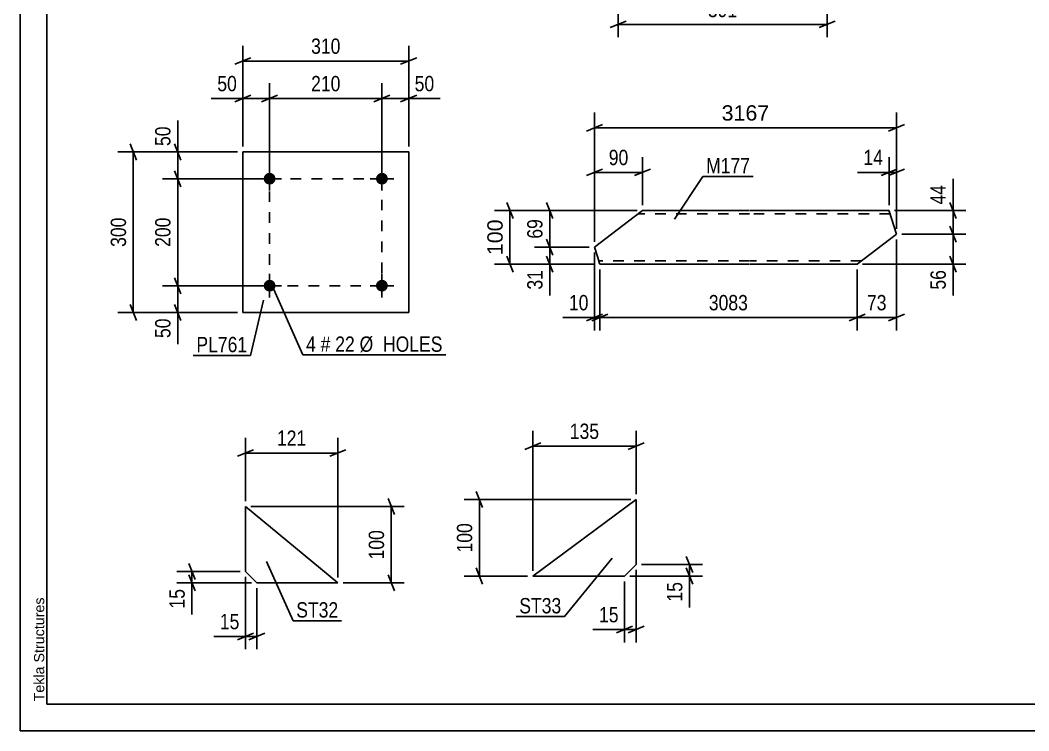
# Model space of a CAD drawing. Header units: millimetres. Extents: x 0 to 420, y 0 to 297.
# Drawn here: x 0 to 188.6, y 0 to 132.8 of the extents above; entities that cross this region are included whole.
import ezdxf

# ---------------------------------------------------------------- set-up
doc = ezdxf.new("R2010")
doc.units = ezdxf.units.MM
doc.linetypes.add('DXK_LINE_DOT2', pattern=[3.9198, 1.9599, -1.9599])
doc.styles.add('Arial', font='ARIAL.TTF', dxfattribs={"height": 0.2})
doc.styles.add('Arial Narrow', font='ARIALN.TTF', dxfattribs={"height": 0.2})

# ---------------------------------------------------------------- blocks, each defined once
blk = doc.blocks.new('Unknown-203761657-1117')
at = {"color": 5, "linetype": 'Continuous'}
for p, q in [((0, 297), (0, 0)), ((5, 292), (5, 5)), ((0, 0), (0, 5)), ((5, 5), (415, 5)), ((0, 0), (420, 0))]:
    blk.add_line(p, q, dxfattribs=at)
at = {"color": 174, "linetype": 'Continuous', "style": 'Arial'}
blk.add_text('Tekla Structures', height=1.9102, rotation=90, dxfattribs=at).set_placement((4.5, 5.5))
blk = doc.blocks.new('Bolt-203761657-7425 - 7386')
at = {"linetype": 'Continuous'}
for points in [[(47.74, 83.21), (47.71, 82.98), (47.64, 82.76), (47.53, 82.56), (47.37, 82.39), (47.19, 82.26), (46.98, 82.17), (46.75, 82.12), (46.52, 82.12), (46.3, 82.17), (46.09, 82.26), (45.9, 82.39), (45.75, 82.56), (45.63, 82.76), (45.56, 82.98), (45.54, 83.21), (45.56, 83.44), (45.63, 83.66), (45.75, 83.86), (45.9, 84.03), (46.09, 84.16), (46.3, 84.26), (46.52, 84.31), (46.75, 84.31), (46.98, 84.26), (47.19, 84.16), (47.37, 84.03), (47.53, 83.86), (47.64, 83.66), (47.71, 83.44)], [(68.74, 83.21), (68.71, 82.98), (68.64, 82.76), (68.53, 82.56), (68.37, 82.39), (68.19, 82.26), (67.98, 82.17), (67.75, 82.12), (67.52, 82.12), (67.3, 82.17), (67.09, 82.26), (66.9, 82.39), (66.75, 82.56), (66.63, 82.76), (66.56, 82.98), (66.54, 83.21), (66.56, 83.44), (66.63, 83.66), (66.75, 83.86), (66.9, 84.03), (67.09, 84.16), (67.3, 84.26), (67.52, 84.31), (67.75, 84.31), (67.98, 84.26), (68.19, 84.16), (68.37, 84.03), (68.53, 83.86), (68.64, 83.66), (68.71, 83.44)]]:
    blk.add_hatch(color=1, dxfattribs=at).paths.add_polyline_path(points)
at = {"color": 1, "linetype": 'Continuous'}
for p, q in [((46.64, 85.41), (46.64, 81.01)), ((67.64, 85.41), (67.64, 81.01)), ((44.44, 83.21), (48.84, 83.21)), ((65.44, 83.21), (69.84, 83.21))]:
    blk.add_line(p, q, dxfattribs=at)
blk = doc.blocks.new('Part-203761657-7392 - 7386')
at = {"color": 2, "linetype": 'Continuous'}
for p, q in [((41.64, 78.21), (41.64, 108.21)), ((41.64, 108.21), (41.64, 108.21)), ((41.64, 108.21), (72.64, 108.21)), ((72.64, 108.21), (72.64, 78.21)), ((41.64, 78.21), (41.64, 78.21)), ((72.64, 78.21), (41.64, 78.21))]:
    blk.add_line(p, q, dxfattribs=at)
at = {"color": 7, "linetype": 'DXK_LINE_DOT2'}
for p, q in [((41.64, 108.21), (41.64, 78.21)), ((72.64, 108.21), (72.64, 108.21)), ((72.64, 108.21), (72.64, 78.21)), ((72.64, 78.21), (72.64, 78.21))]:
    blk.add_line(p, q, dxfattribs=at)
blk = doc.blocks.new('Bolt-203761657-7430 - 7386')
at = {"linetype": 'Continuous'}
for points in [[(47.74, 103.21), (47.71, 102.98), (47.64, 102.76), (47.53, 102.56), (47.37, 102.39), (47.19, 102.26), (46.98, 102.17), (46.75, 102.12), (46.52, 102.12), (46.3, 102.17), (46.09, 102.26), (45.9, 102.39), (45.75, 102.56), (45.63, 102.76), (45.56, 102.98), (45.54, 103.21), (45.56, 103.44), (45.63, 103.66), (45.75, 103.86), (45.9, 104.03), (46.09, 104.16), (46.3, 104.26), (46.52, 104.31), (46.75, 104.31), (46.98, 104.26), (47.19, 104.16), (47.37, 104.03), (47.53, 103.86), (47.64, 103.66), (47.71, 103.44)], [(68.74, 103.21), (68.71, 102.98), (68.64, 102.76), (68.53, 102.56), (68.37, 102.39), (68.19, 102.26), (67.98, 102.17), (67.75, 102.12), (67.52, 102.12), (67.3, 102.17), (67.09, 102.26), (66.9, 102.39), (66.75, 102.56), (66.63, 102.76), (66.56, 102.98), (66.54, 103.21), (66.56, 103.44), (66.63, 103.66), (66.75, 103.86), (66.9, 104.03), (67.09, 104.16), (67.3, 104.26), (67.52, 104.31), (67.75, 104.31), (67.98, 104.26), (68.19, 104.16), (68.37, 104.03), (68.53, 103.86), (68.64, 103.66), (68.71, 103.44)]]:
    blk.add_hatch(color=1, dxfattribs=at).paths.add_polyline_path(points)
at = {"color": 1, "linetype": 'Continuous'}
for p, q in [((46.64, 105.41), (46.64, 101.01)), ((67.64, 105.41), (67.64, 101.01)), ((44.44, 103.21), (48.84, 103.21)), ((65.44, 103.21), (69.84, 103.21))]:
    blk.add_line(p, q, dxfattribs=at)
blk = doc.blocks.new('Part-203761657-7066 - 7060')
at = {"color": 2, "linetype": 'Continuous'}
for p, q in [((42.11, 41.93), (42.11, 29.79)), ((59.38, 27.64), (42.11, 41.93)), ((42.11, 29.79), (44.26, 27.64)), ((44.26, 27.64), (59.38, 27.64))]:
    blk.add_line(p, q, dxfattribs=at)
blk = doc.blocks.new('Part-203761657-7121 - 7115')
at = {"color": 2, "linetype": 'Continuous'}
for p, q in [((115.15, 43.22), (95.86, 28.94)), ((115.15, 43.22), (115.15, 31.08)), ((115.15, 31.08), (113.01, 28.94)), ((95.86, 28.94), (113.01, 28.94))]:
    blk.add_line(p, q, dxfattribs=at)
blk = doc.blocks.new('Part-203761657-6147 - 6141')
at = {"color": 2, "linetype": 'Continuous'}
for p, q in [((116.37, 97.26), (114.8, 96.06)), ((136.37, 97.26), (116.37, 97.26)), ((162.45, 97.26), (136.47, 97.26)), ((162.45, 97.26), (162.47, 97.17)), ((162.47, 97.17), (163.82, 92.85)), ((114.8, 96.06), (107.38, 90.4)), ((163.82, 92.85), (156.47, 87.26)), ((107.99, 88.46), (107.38, 90.4)), ((108.33, 87.35), (107.99, 88.46)), ((108.36, 87.26), (108.33, 87.35)), ((108.36, 87.26), (136.37, 87.26)), ((136.47, 87.26), (156.47, 87.26))]:
    blk.add_line(p, q, dxfattribs=at)
at = {"color": 7, "linetype": 'DXK_LINE_DOT2'}
for p, q in [((116.37, 97.26), (115.4, 96.52)), ((136.37, 96.66), (115.59, 96.66)), ((162.63, 96.66), (136.47, 96.66)), ((107.99, 88.46), (108.25, 87.61)), ((136.37, 87.86), (108.17, 87.86)), ((157.26, 87.86), (136.47, 87.86))]:
    blk.add_line(p, q, dxfattribs=at)
blk = doc.blocks.new('Rectangle-203761657-7539 - 7386')
at = {"color": 1, "linetype": 'DXK_LINE_DOT2'}
blk.add_lwpolyline([(46.64, 103.21), (67.64, 103.21), (67.64, 83.21), (46.64, 83.21), (46.64, 103.21)], close=True, dxfattribs=at)
blk = doc.blocks.new('StraightDimension-203761657-7497 - 7386')
at = {"color": 7, "linetype": 'Continuous'}
for p, q in [((28.85, 109.71), (30.05, 106.71)), ((40.64, 108.21), (26.6, 108.21)), ((29.45, 103.21), (29.45, 108.21)), ((30.05, 101.71), (28.85, 104.71)), ((45.64, 103.21), (26.6, 103.21))]:
    blk.add_line(p, q, dxfattribs=at)
at = {"color": 0}
blk.add_wipeout([(28.7, 113.59), (24.5, 113.59), (24.5, 108.73), (28.7, 108.73)], dxfattribs=at)
at = {"color": 7, "linetype": 'Continuous'}
blk.add_line((29.45, 108.21), (29.45, 114.12), dxfattribs=at)
blk.add_line((29.45, 108.21), (29.45, 114.12), dxfattribs=at)
at = {"color": 3, "style": 'Arial Narrow'}
blk.add_text('50', height=2.863, rotation=90.0002, dxfattribs=at).set_placement((28.1, 109.33))
blk = doc.blocks.new('StraightDimension-203761657-7443 - 7386')
at = {"color": 7, "linetype": 'Continuous'}
for p, q in [((67.64, 104.21), (67.64, 121.06)), ((72.64, 109.21), (72.64, 121.06)), ((66.14, 117.61), (69.14, 118.81)), ((67.64, 118.21), (72.64, 118.21)), ((74.14, 118.81), (71.14, 117.61))]:
    blk.add_line(p, q, dxfattribs=at)
at = {"color": 0}
blk.add_wipeout([(78.02, 118.96), (78.02, 123.16), (73.16, 123.16), (73.16, 118.96)], dxfattribs=at)
at = {"color": 7, "linetype": 'Continuous'}
blk.add_line((72.64, 118.21), (78.54, 118.21), dxfattribs=at)
blk.add_line((72.64, 118.21), (78.54, 118.21), dxfattribs=at)
at = {"color": 3, "style": 'Arial Narrow'}
blk.add_text('50', height=2.863, dxfattribs=at).set_placement((73.76, 119.56))
blk = doc.blocks.new('StraightDimension-203761657-7432 - 7386')
at = {"color": 7, "linetype": 'Continuous'}
for p, q in [((41.64, 109.21), (41.64, 128.06)), ((72.64, 109.21), (72.64, 128.06)), ((43.14, 125.81), (40.14, 124.61)), ((41.64, 125.21), (72.64, 125.21)), ((71.14, 124.61), (74.14, 125.81))]:
    blk.add_line(p, q, dxfattribs=at)
at = {"color": 0}
blk.add_wipeout([(60.48, 125.96), (60.48, 130.16), (53.8, 130.16), (53.8, 125.96)], dxfattribs=at)
at = {"color": 3, "style": 'Arial Narrow'}
blk.add_text('310', height=2.863, dxfattribs=at).set_placement((54.4, 126.56))
blk = doc.blocks.new('StraightDimension-203761657-7456 - 7386')
at = {"color": 7, "linetype": 'Continuous'}
for p, q in [((46.64, 104.21), (46.64, 121.06)), ((67.64, 104.21), (67.64, 121.06)), ((48.14, 118.81), (45.14, 117.61)), ((46.64, 118.21), (67.64, 118.21)), ((66.14, 117.61), (69.14, 118.81))]:
    blk.add_line(p, q, dxfattribs=at)
at = {"color": 0}
blk.add_wipeout([(60.48, 118.96), (60.48, 123.16), (53.8, 123.16), (53.8, 118.96)], dxfattribs=at)
at = {"color": 3, "style": 'Arial Narrow'}
blk.add_text('210', height=2.863, dxfattribs=at).set_placement((54.4, 119.56))
blk = doc.blocks.new('StraightDimension-203761657-7472 - 7386')
at = {"color": 7, "linetype": 'Continuous'}
for p, q in [((41.64, 109.21), (41.64, 121.06)), ((46.64, 104.21), (46.64, 121.06)), ((40.14, 117.61), (43.14, 118.81)), ((41.64, 118.21), (46.64, 118.21)), ((48.14, 118.81), (45.14, 117.61))]:
    blk.add_line(p, q, dxfattribs=at)
at = {"color": 0}
blk.add_wipeout([(41.11, 118.96), (41.11, 123.16), (36.26, 123.16), (36.26, 118.96)], dxfattribs=at)
at = {"color": 7, "linetype": 'Continuous'}
blk.add_line((41.64, 118.21), (35.73, 118.21), dxfattribs=at)
blk.add_line((41.64, 118.21), (35.73, 118.21), dxfattribs=at)
at = {"color": 3, "style": 'Arial Narrow'}
blk.add_text('50', height=2.863, dxfattribs=at).set_placement((36.86, 119.56))
blk = doc.blocks.new('StraightDimension-203761657-7486 - 7386')
at = {"color": 7, "linetype": 'Continuous'}
for p, q in [((21.74, 106.71), (20.54, 109.71)), ((40.64, 108.21), (18.29, 108.21)), ((21.14, 78.21), (21.14, 108.21)), ((20.54, 79.71), (21.74, 76.71)), ((40.64, 78.21), (18.29, 78.21))]:
    blk.add_line(p, q, dxfattribs=at)
at = {"color": 0}
blk.add_wipeout([(20.39, 96.55), (16.19, 96.55), (16.19, 89.87), (20.39, 89.87)], dxfattribs=at)
at = {"color": 3, "style": 'Arial Narrow'}
blk.add_text('300', height=2.863, rotation=90.0002, dxfattribs=at).set_placement((19.79, 90.47))
blk = doc.blocks.new('StraightDimension-203761657-7510 - 7386')
at = {"color": 7, "linetype": 'Continuous'}
for p, q in [((30.05, 101.71), (28.85, 104.71)), ((45.64, 103.21), (26.6, 103.21)), ((29.45, 83.21), (29.45, 103.21)), ((45.64, 83.21), (26.6, 83.21)), ((28.85, 84.71), (30.05, 81.71))]:
    blk.add_line(p, q, dxfattribs=at)
at = {"color": 0}
blk.add_wipeout([(28.7, 96.55), (24.5, 96.55), (24.5, 89.87), (28.7, 89.87)], dxfattribs=at)
at = {"color": 3, "style": 'Arial Narrow'}
blk.add_text('200', height=2.863, rotation=90.0002, dxfattribs=at).set_placement((28.1, 90.47))
blk = doc.blocks.new('StraightDimension-203761657-7526 - 7386')
at = {"color": 7, "linetype": 'Continuous'}
for p, q in [((45.64, 83.21), (26.6, 83.21)), ((28.85, 84.71), (30.05, 81.71)), ((29.45, 78.21), (29.45, 83.21)), ((30.05, 76.71), (28.85, 79.71)), ((40.64, 78.21), (26.6, 78.21))]:
    blk.add_line(p, q, dxfattribs=at)
at = {"color": 0}
blk.add_wipeout([(28.7, 77.68), (24.5, 77.68), (24.5, 72.83), (28.7, 72.83)], dxfattribs=at)
at = {"color": 7, "linetype": 'Continuous'}
blk.add_line((29.45, 78.21), (29.45, 72.3), dxfattribs=at)
blk.add_line((29.45, 78.21), (29.45, 72.3), dxfattribs=at)
at = {"color": 3, "style": 'Arial Narrow'}
blk.add_text('50', height=2.863, rotation=90.0002, dxfattribs=at).set_placement((28.1, 73.43))
blk = doc.blocks.new('StraightDimension-203761657-7068 - 7060')
at = {"color": 7, "linetype": 'Continuous'}
for p, q in [((69.98, 40.43), (68.78, 43.43)), ((43.11, 41.93), (71.78, 41.93)), ((69.38, 27.64), (69.38, 41.93)), ((68.78, 29.14), (69.98, 26.14)), ((60.38, 27.64), (71.78, 27.64))]:
    blk.add_line(p, q, dxfattribs=at)
at = {"color": 0}
blk.add_wipeout([(68.63, 38.13), (64.43, 38.13), (64.43, 31.44), (68.63, 31.44)], dxfattribs=at)
at = {"color": 3, "style": 'Arial Narrow'}
blk.add_text('100', height=2.863, rotation=90.0002, dxfattribs=at).set_placement((68.03, 32.04))
blk = doc.blocks.new('StraightDimension-203761657-7080 - 7060')
at = {"color": 7, "linetype": 'Continuous'}
for p, q in [((31.51, 31.29), (32.71, 28.29)), ((41.11, 29.79), (29.26, 29.79)), ((32.71, 26.14), (31.51, 29.14)), ((32.11, 27.64), (32.11, 29.79)), ((43.26, 27.64), (29.26, 27.64))]:
    blk.add_line(p, q, dxfattribs=at)
at = {"color": 0}
blk.add_wipeout([(31.36, 27.12), (27.16, 27.12), (27.16, 22.26), (31.36, 22.26)], dxfattribs=at)
at = {"color": 7, "linetype": 'Continuous'}
blk.add_line((32.11, 27.64), (32.11, 21.74), dxfattribs=at)
blk.add_line((32.11, 27.64), (32.11, 21.74), dxfattribs=at)
at = {"color": 3, "style": 'Arial Narrow'}
blk.add_text('15', height=2.863, rotation=90.0002, dxfattribs=at).set_placement((30.76, 22.86))
blk = doc.blocks.new('StraightDimension-203761657-7091 - 7060')
at = {"color": 7, "linetype": 'Continuous'}
for p, q in [((42.11, 42.93), (42.11, 54.78)), ((59.38, 28.64), (59.38, 54.78)), ((43.61, 52.53), (40.61, 51.33)), ((42.11, 51.93), (59.38, 51.93)), ((57.88, 51.33), (60.88, 52.53))]:
    blk.add_line(p, q, dxfattribs=at)
at = {"color": 0}
blk.add_wipeout([(54.09, 52.68), (54.09, 56.88), (47.41, 56.88), (47.41, 52.68)], dxfattribs=at)
at = {"color": 3, "style": 'Arial Narrow'}
blk.add_text('121', height=2.863, dxfattribs=at).set_placement((48.01, 53.28))
blk = doc.blocks.new('StraightDimension-203761657-7101 - 7060')
at = {"color": 7, "linetype": 'Continuous'}
for p, q in [((42.11, 28.79), (42.11, 15.24)), ((44.26, 26.64), (44.26, 15.24)), ((40.61, 17.04), (43.61, 18.24)), ((42.11, 17.64), (44.26, 17.64)), ((45.76, 18.24), (42.76, 17.04))]:
    blk.add_line(p, q, dxfattribs=at)
at = {"color": 0}
blk.add_wipeout([(41.59, 18.39), (41.59, 22.59), (36.73, 22.59), (36.73, 18.39)], dxfattribs=at)
at = {"color": 7, "linetype": 'Continuous'}
blk.add_line((42.11, 17.64), (36.21, 17.64), dxfattribs=at)
blk.add_line((42.11, 17.64), (36.21, 17.64), dxfattribs=at)
at = {"color": 3, "style": 'Arial Narrow'}
blk.add_text('15', height=2.863, dxfattribs=at).set_placement((37.33, 18.99))
blk = doc.blocks.new('StraightDimension-203761657-7149 - 7115')
at = {"color": 7, "linetype": 'Continuous'}
for p, q in [((86.46, 41.72), (85.26, 44.72)), ((114.15, 43.22), (83.01, 43.22)), ((85.86, 28.94), (85.86, 43.22)), ((85.26, 30.44), (86.46, 27.44)), ((94.86, 28.94), (83.01, 28.94))]:
    blk.add_line(p, q, dxfattribs=at)
at = {"color": 0}
blk.add_wipeout([(85.11, 39.42), (80.91, 39.42), (80.91, 32.74), (85.11, 32.74)], dxfattribs=at)
at = {"color": 3, "style": 'Arial Narrow'}
blk.add_text('100', height=2.863, rotation=90.0002, dxfattribs=at).set_placement((84.51, 33.34))
blk = doc.blocks.new('StraightDimension-203761657-7161 - 7115')
at = {"color": 7, "linetype": 'Continuous'}
for p, q in [((124.55, 32.58), (125.75, 29.58)), ((116.15, 31.08), (127.55, 31.08)), ((125.75, 27.44), (124.55, 30.44)), ((125.15, 28.94), (125.15, 31.08)), ((114.01, 28.94), (127.55, 28.94))]:
    blk.add_line(p, q, dxfattribs=at)
at = {"color": 0}
blk.add_wipeout([(124.4, 28.41), (120.2, 28.41), (120.2, 23.56), (124.4, 23.56)], dxfattribs=at)
at = {"color": 7, "linetype": 'Continuous'}
blk.add_line((125.15, 28.94), (125.15, 23.03), dxfattribs=at)
blk.add_line((125.15, 28.94), (125.15, 23.03), dxfattribs=at)
at = {"color": 3, "style": 'Arial Narrow'}
blk.add_text('15', height=2.863, rotation=90.0002, dxfattribs=at).set_placement((123.8, 24.16))
blk = doc.blocks.new('StraightDimension-203761657-7123 - 7115')
at = {"color": 7, "linetype": 'Continuous'}
for p, q in [((95.86, 29.94), (95.86, 56.07)), ((115.15, 44.22), (115.15, 56.07)), ((97.36, 53.82), (94.36, 52.62)), ((95.86, 53.22), (115.15, 53.22)), ((113.65, 52.62), (116.65, 53.82))]:
    blk.add_line(p, q, dxfattribs=at)
at = {"color": 0}
blk.add_wipeout([(108.85, 53.97), (108.85, 58.17), (102.16, 58.17), (102.16, 53.97)], dxfattribs=at)
at = {"color": 3, "style": 'Arial Narrow'}
blk.add_text('135', height=2.863, dxfattribs=at).set_placement((102.76, 54.57))
blk = doc.blocks.new('StraightDimension-203761657-7135 - 7115')
at = {"color": 7, "linetype": 'Continuous'}
for p, q in [((115.15, 30.08), (115.15, 16.54)), ((113.01, 27.94), (113.01, 16.54)), ((111.51, 18.34), (114.51, 19.54)), ((113.01, 18.94), (115.15, 18.94)), ((116.65, 19.54), (113.65, 18.34))]:
    blk.add_line(p, q, dxfattribs=at)
at = {"color": 0}
blk.add_wipeout([(112.48, 19.69), (112.48, 23.89), (107.63, 23.89), (107.63, 19.69)], dxfattribs=at)
at = {"color": 7, "linetype": 'Continuous'}
blk.add_line((113.01, 18.94), (107.1, 18.94), dxfattribs=at)
blk.add_line((113.01, 18.94), (107.1, 18.94), dxfattribs=at)
at = {"color": 3, "style": 'Arial Narrow'}
blk.add_text('15', height=2.863, dxfattribs=at).set_placement((108.23, 20.29))
blk = doc.blocks.new('StraightDimension-203761657-7828 - 7750')
at = {"color": 7, "linetype": 'Continuous'}
for p, q in [((111.78, 150.69), (111.78, 129.66)), ((150.88, 150.69), (150.88, 129.66)), ((113.28, 132.66), (110.28, 131.46)), ((111.78, 132.06), (150.88, 132.06)), ((149.38, 131.46), (152.38, 132.66))]:
    blk.add_line(p, q, dxfattribs=at)
at = {"color": 0}
blk.add_wipeout([(134.67, 132.81), (134.67, 137.01), (127.99, 137.01), (127.99, 132.81)], dxfattribs=at)
at = {"color": 3, "style": 'Arial Narrow'}
blk.add_text('391', height=2.863, dxfattribs=at).set_placement((128.59, 133.41))
blk = doc.blocks.new('StraightDimension-203761657-6189 - 6141')
at = {"color": 7, "linetype": 'Continuous'}
for p, q in [((90.96, 98.76), (92.16, 95.76)), ((115.37, 97.26), (88.71, 97.26)), ((91.56, 87.26), (91.56, 97.26)), ((92.16, 85.76), (90.96, 88.76)), ((107.36, 87.26), (88.71, 87.26))]:
    blk.add_line(p, q, dxfattribs=at)
at = {"color": 0}
blk.add_wipeout([(90.81, 96.19), (86.61, 96.19), (86.61, 88.32), (90.81, 88.32)], dxfattribs=at)
at = {"color": 3, "style": 'Arial'}
blk.add_text('100', height=2.865, rotation=90.0002, dxfattribs=at).set_placement((90.21, 88.92))
blk = doc.blocks.new('StraightDimension-203761657-6342 - 6141')
at = {"color": 7, "linetype": 'Continuous'}
for p, q in [((173.81, 98.76), (175.01, 95.76)), ((163.45, 97.26), (176.81, 97.26)), ((174.41, 92.85), (174.41, 97.26)), ((175.01, 91.35), (173.81, 94.35)), ((164.82, 92.85), (176.81, 92.85))]:
    blk.add_line(p, q, dxfattribs=at)
at = {"color": 0}
blk.add_wipeout([(173.66, 102.64), (169.46, 102.64), (169.46, 97.78), (173.66, 97.78)], dxfattribs=at)
at = {"color": 7, "linetype": 'Continuous'}
blk.add_line((174.41, 97.26), (174.41, 103.16), dxfattribs=at)
blk.add_line((174.41, 97.26), (174.41, 103.16), dxfattribs=at)
at = {"color": 3, "style": 'Arial Narrow'}
blk.add_text('44', height=2.863, rotation=90.0002, dxfattribs=at).set_placement((173.06, 98.38))
blk = doc.blocks.new('StraightDimension-203761657-6150 - 6141')
at = {"color": 7, "linetype": 'Continuous'}
for p, q in [((98.41, 98.76), (99.61, 95.76)), ((115.37, 97.26), (96.16, 97.26)), ((99.01, 90.4), (99.01, 97.26)), ((99.61, 88.9), (98.41, 91.9)), ((106.38, 90.4), (96.16, 90.4))]:
    blk.add_line(p, q, dxfattribs=at)
at = {"color": 0}
blk.add_wipeout([(98.26, 96.26), (94.06, 96.26), (94.06, 91.4), (98.26, 91.4)], dxfattribs=at)
at = {"color": 3, "style": 'Arial Narrow'}
blk.add_text('69', height=2.863, rotation=90.0002, dxfattribs=at).set_placement((97.66, 92))
blk = doc.blocks.new('StraightDimension-203761657-6171 - 6141')
at = {"color": 7, "linetype": 'Continuous'}
for p, q in [((98.41, 91.9), (99.61, 88.9)), ((106.38, 90.4), (96.16, 90.4)), ((99.61, 85.76), (98.41, 88.76)), ((99.01, 87.26), (99.01, 90.4)), ((107.36, 87.26), (96.16, 87.26))]:
    blk.add_line(p, q, dxfattribs=at)
at = {"color": 0}
blk.add_wipeout([(98.26, 86.73), (94.06, 86.73), (94.06, 81.88), (98.26, 81.88)], dxfattribs=at)
at = {"color": 7, "linetype": 'Continuous'}
blk.add_line((99.01, 87.26), (99.01, 81.35), dxfattribs=at)
blk.add_line((99.01, 87.26), (99.01, 81.35), dxfattribs=at)
at = {"color": 3, "style": 'Arial Narrow'}
blk.add_text('31', height=2.863, rotation=90.0002, dxfattribs=at).set_placement((97.66, 82.48))
blk = doc.blocks.new('StraightDimension-203761657-6217 - 6141')
at = {"color": 7, "linetype": 'Continuous'}
for p, q in [((163.82, 91.85), (163.82, 74.86)), ((156.47, 86.26), (156.47, 74.86)), ((154.97, 76.66), (157.97, 77.86)), ((165.32, 77.86), (162.32, 76.66)), ((156.47, 77.26), (163.82, 77.26))]:
    blk.add_line(p, q, dxfattribs=at)
at = {"color": 0}
blk.add_wipeout([(162.57, 78.01), (162.57, 82.21), (157.72, 82.21), (157.72, 78.01)], dxfattribs=at)
at = {"color": 3, "style": 'Arial Narrow'}
blk.add_text('73', height=2.863, dxfattribs=at).set_placement((158.32, 78.61))
blk = doc.blocks.new('StraightDimension-203761657-6234 - 6141')
at = {"color": 7, "linetype": 'Continuous'}
for p, q in [((107.38, 89.4), (107.38, 74.86)), ((108.36, 86.26), (108.36, 74.86)), ((105.88, 76.66), (108.88, 77.86)), ((109.86, 77.86), (106.86, 76.66)), ((107.38, 77.26), (108.36, 77.26))]:
    blk.add_line(p, q, dxfattribs=at)
at = {"color": 0}
blk.add_wipeout([(106.86, 78.01), (106.86, 82.21), (102, 82.21), (102, 78.01)], dxfattribs=at)
at = {"color": 7, "linetype": 'Continuous'}
blk.add_line((107.38, 77.26), (101.47, 77.26), dxfattribs=at)
blk.add_line((107.38, 77.26), (101.47, 77.26), dxfattribs=at)
at = {"color": 3, "style": 'Arial Narrow'}
blk.add_text('10', height=2.863, dxfattribs=at).set_placement((102.6, 78.61))
blk = doc.blocks.new('StraightDimension-203761657-6247 - 6141')
at = {"color": 7, "linetype": 'Continuous'}
for p, q in [((108.36, 86.26), (108.36, 74.86)), ((156.47, 86.26), (156.47, 74.86)), ((109.86, 77.86), (106.86, 76.66)), ((154.97, 76.66), (157.97, 77.86)), ((108.36, 77.26), (156.47, 77.26))]:
    blk.add_line(p, q, dxfattribs=at)
at = {"color": 0}
blk.add_wipeout([(136.67, 78.01), (136.67, 82.21), (128.16, 82.21), (128.16, 78.01)], dxfattribs=at)
at = {"color": 3, "style": 'Arial Narrow'}
blk.add_text('3083', height=2.863, dxfattribs=at).set_placement((128.76, 78.61))
blk = doc.blocks.new('StraightDimension-203761657-6268 - 6141')
at = {"color": 7, "linetype": 'Continuous'}
for p, q in [((107.38, 91.4), (107.38, 107.25)), ((116.37, 98.26), (116.37, 107.25)), ((105.88, 103.8), (108.88, 105)), ((107.38, 104.4), (116.37, 104.4)), ((117.87, 105), (114.87, 103.8))]:
    blk.add_line(p, q, dxfattribs=at)
at = {"color": 0}
blk.add_wipeout([(114.31, 105.15), (114.31, 109.35), (109.45, 109.35), (109.45, 105.15)], dxfattribs=at)
at = {"color": 3, "style": 'Arial Narrow'}
blk.add_text('90', height=2.863, dxfattribs=at).set_placement((110.05, 105.75))
blk = doc.blocks.new('StraightDimension-203761657-6293 - 6141')
at = {"color": 7, "linetype": 'Continuous'}
for p, q in [((162.45, 98.26), (162.45, 107.25)), ((163.82, 93.85), (163.82, 107.25)), ((160.95, 103.8), (163.95, 105)), ((165.32, 105), (162.32, 103.8)), ((162.45, 104.4), (163.82, 104.4))]:
    blk.add_line(p, q, dxfattribs=at)
at = {"color": 0}
blk.add_wipeout([(161.92, 105.15), (161.92, 109.35), (157.06, 109.35), (157.06, 105.15)], dxfattribs=at)
at = {"color": 7, "linetype": 'Continuous'}
blk.add_line((162.45, 104.4), (156.54, 104.4), dxfattribs=at)
blk.add_line((162.45, 104.4), (156.54, 104.4), dxfattribs=at)
at = {"color": 3, "style": 'Arial Narrow'}
blk.add_text('14', height=2.863, dxfattribs=at).set_placement((157.66, 105.75))
blk = doc.blocks.new('StraightDimension-203761657-6307 - 6141')
at = {"color": 7, "linetype": 'Continuous'}
for p, q in [((107.38, 91.4), (107.38, 115.58)), ((163.82, 93.85), (163.82, 115.58)), ((108.88, 113.33), (105.88, 112.13)), ((162.32, 112.13), (165.32, 113.33)), ((107.38, 112.73), (163.82, 112.73))]:
    blk.add_line(p, q, dxfattribs=at)
at = {"color": 0}
blk.add_wipeout([(140.65, 113.48), (140.65, 117.68), (130.55, 117.68), (130.55, 113.48)], dxfattribs=at)
at = {"color": 3, "style": 'Arial'}
blk.add_text('3167', height=2.865, dxfattribs=at).set_placement((131.15, 114.08))
blk = doc.blocks.new('StraightDimension-203761657-6318 - 6141')
at = {"color": 7, "linetype": 'Continuous'}
for p, q in [((173.81, 94.35), (175.01, 91.35)), ((164.82, 92.85), (176.81, 92.85)), ((174.41, 87.26), (174.41, 92.85)), ((175.01, 85.76), (173.81, 88.76)), ((157.47, 87.26), (176.81, 87.26))]:
    blk.add_line(p, q, dxfattribs=at)
at = {"color": 0}
blk.add_wipeout([(173.66, 86.73), (169.46, 86.73), (169.46, 81.88), (173.66, 81.88)], dxfattribs=at)
at = {"color": 7, "linetype": 'Continuous'}
blk.add_line((174.41, 87.26), (174.41, 81.35), dxfattribs=at)
blk.add_line((174.41, 87.26), (174.41, 81.35), dxfattribs=at)
at = {"color": 3, "style": 'Arial Narrow'}
blk.add_text('56', height=2.863, rotation=90.0002, dxfattribs=at).set_placement((173.06, 82.48))
blk = doc.blocks.new('Mark-203761657-7388 - 7386')
at = {"color": 0}
blk.add_wipeout([(42.45, 70.78), (42.45, 73.78), (32.95, 73.78), (32.95, 70.78)], dxfattribs=at)
blk.add_wipeout([(42.45, 70.78), (42.45, 73.78), (32.95, 73.78), (32.95, 70.78)], dxfattribs=at)
at = {"color": 30, "linetype": 'Continuous'}
for p in [(45.48, 80.51), (32.35, 70.18)]:
    blk.add_line(p, (43.05, 70.18), dxfattribs=at)
at = {"color": 3, "style": 'Arial Narrow'}
blk.add_text('PL761', height=2.863, dxfattribs=at).set_placement((32.95, 70.78))
blk = doc.blocks.new('MarkSet-203761657-7586 - 7386')
at = {"color": 0}
blk.add_wipeout([(55.28, 70.86), (55.28, 73.86), (53.45, 73.86), (53.45, 70.86)], dxfattribs=at)
blk.add_wipeout([(55.28, 70.86), (55.28, 73.86), (53.45, 73.86), (53.45, 70.86)], dxfattribs=at)
at = {"color": 7, "linetype": 'Continuous'}
blk.add_line((46.92, 83.65), (52.85, 70.26), dxfattribs=at)
at = {"color": 3, "style": 'Arial Narrow'}
blk.add_text('4', height=2.86, dxfattribs=at).set_placement((53.45, 70.86))
at = {"color": 0}
blk.add_wipeout([(58, 70.86), (58, 73.86), (56.18, 73.86), (56.18, 70.86)], dxfattribs=at)
blk.add_wipeout([(58, 70.86), (58, 73.86), (56.18, 73.86), (56.18, 70.86)], dxfattribs=at)
blk.add_wipeout([(62.56, 70.86), (62.56, 73.86), (58.9, 73.86), (58.9, 70.86)], dxfattribs=at)
blk.add_wipeout([(62.56, 70.86), (62.56, 73.86), (58.9, 73.86), (58.9, 70.86)], dxfattribs=at)
at = {"color": 3, "style": 'Arial Narrow'}
for s, height, p in [('#', 2.86, (56.18, 70.86)), ('22', 2.863, (58.9, 70.86))]:
    blk.add_text(s, height=height, dxfattribs=at).set_placement(p)
at = {"color": 0}
blk.add_wipeout([(78.99, 70.86), (78.99, 73.86), (63.46, 73.86), (63.46, 70.86)], dxfattribs=at)
blk.add_wipeout([(78.99, 70.86), (78.99, 73.86), (63.46, 73.86), (63.46, 70.86)], dxfattribs=at)
at = {"color": 7, "linetype": 'Continuous'}
blk.add_line((52.85, 70.26), (79.59, 70.26), dxfattribs=at)
at = {"color": 3, "style": 'Arial Narrow'}
blk.add_text('Ø  HOLES', height=2.863, dxfattribs=at).set_placement((63.46, 70.86))
blk = doc.blocks.new('Mark-203761657-7062 - 7060')
at = {"color": 0}
blk.add_wipeout([(59.47, 21.18), (59.47, 24.18), (51.62, 24.18), (51.62, 21.18)], dxfattribs=at)
blk.add_wipeout([(59.47, 21.18), (59.47, 24.18), (51.62, 24.18), (51.62, 21.18)], dxfattribs=at)
at = {"color": 30, "linetype": 'Continuous'}
for p, q in [((46.08, 31.63), (51.02, 20.58)), ((51.02, 20.58), (60.07, 20.58))]:
    blk.add_line(p, q, dxfattribs=at)
at = {"color": 3, "style": 'Arial Narrow'}
blk.add_text('ST32', height=2.863, dxfattribs=at).set_placement((51.62, 21.18))
blk = doc.blocks.new('Mark-203761657-7117 - 7115')
at = {"color": 0}
blk.add_wipeout([(101.17, 21.96), (101.17, 24.96), (93.32, 24.96), (93.32, 21.96)], dxfattribs=at)
blk.add_wipeout([(101.17, 21.96), (101.17, 24.96), (93.32, 24.96), (93.32, 21.96)], dxfattribs=at)
at = {"color": 30, "linetype": 'Continuous'}
for p in [(110.67, 32.26), (92.72, 21.36)]:
    blk.add_line(p, (101.77, 21.36), dxfattribs=at)
at = {"color": 3, "style": 'Arial Narrow'}
blk.add_text('ST33', height=2.863, dxfattribs=at).set_placement((93.32, 21.96))
blk = doc.blocks.new('Mark-203761657-6143 - 6141')
at = {"color": 0}
blk.add_wipeout([(136.47, 104.22), (136.47, 107.22), (128.25, 107.22), (128.25, 104.22)], dxfattribs=at)
blk.add_wipeout([(136.47, 104.22), (136.47, 107.22), (128.25, 107.22), (128.25, 104.22)], dxfattribs=at)
at = {"color": 30, "linetype": 'Continuous'}
for p, q in [((122.31, 95.64), (127.65, 103.62)), ((127.65, 103.62), (137.07, 103.62))]:
    blk.add_line(p, q, dxfattribs=at)
at = {"color": 3, "style": 'Arial Narrow'}
blk.add_text('M177', height=2.863, dxfattribs=at).set_placement((128.25, 104.22))

msp = doc.modelspace()

# ---------------------------------------------------------------- block references
for name in ['Unknown-203761657-1117', 'Part-203761657-7392 - 7386', 'Bolt-203761657-7430 - 7386', 'Rectangle-203761657-7539 - 7386', 'Part-203761657-6147 - 6141', 'Bolt-203761657-7425 - 7386', 'Part-203761657-7066 - 7060', 'Part-203761657-7121 - 7115']:
    msp.add_blockref(name, (0, 0))

# ---------------------------------------------------------------- next in the draw order: block references
for name in ['StraightDimension-203761657-7828 - 7750', 'StraightDimension-203761657-7443 - 7386', 'StraightDimension-203761657-7497 - 7386', 'StraightDimension-203761657-6342 - 6141', 'StraightDimension-203761657-6189 - 6141', 'MarkSet-203761657-7586 - 7386', 'StraightDimension-203761657-7068 - 7060', 'StraightDimension-203761657-7149 - 7115']:
    msp.add_blockref(name, (0, 0))

# ---------------------------------------------------------------- next in the draw order: block references
for name in ['StraightDimension-203761657-7432 - 7386', 'StraightDimension-203761657-6293 - 6141', 'StraightDimension-203761657-6150 - 6141', 'StraightDimension-203761657-6217 - 6141', 'StraightDimension-203761657-7161 - 7115', 'StraightDimension-203761657-7080 - 7060']:
    msp.add_blockref(name, (0, 0))

# ---------------------------------------------------------------- next in the draw order: block references
for name in ['StraightDimension-203761657-7456 - 7386', 'StraightDimension-203761657-6171 - 6141', 'StraightDimension-203761657-7091 - 7060', 'StraightDimension-203761657-7123 - 7115']:
    msp.add_blockref(name, (0, 0))

# ---------------------------------------------------------------- next in the draw order: block references
for name in ['StraightDimension-203761657-7472 - 7386', 'StraightDimension-203761657-6268 - 6141', 'StraightDimension-203761657-6234 - 6141', 'StraightDimension-203761657-7101 - 7060', 'StraightDimension-203761657-7135 - 7115']:
    msp.add_blockref(name, (0, 0))

# ---------------------------------------------------------------- next in the draw order: block references
for name in ['StraightDimension-203761657-6307 - 6141', 'StraightDimension-203761657-7486 - 7386', 'StraightDimension-203761657-6247 - 6141', 'Mark-203761657-7117 - 7115', 'Mark-203761657-7062 - 7060']:
    msp.add_blockref(name, (0, 0))

# ---------------------------------------------------------------- next in the draw order: block references
for name in ['Mark-203761657-6143 - 6141', 'StraightDimension-203761657-7510 - 7386', 'StraightDimension-203761657-6318 - 6141']:
    msp.add_blockref(name, (0, 0))

# ---------------------------------------------------------------- next in the draw order: block references
msp.add_blockref('StraightDimension-203761657-7526 - 7386', (0, 0))

# ---------------------------------------------------------------- next in the draw order: block references
msp.add_blockref('Mark-203761657-7388 - 7386', (0, 0))

doc.saveas('drawing.dxf')
